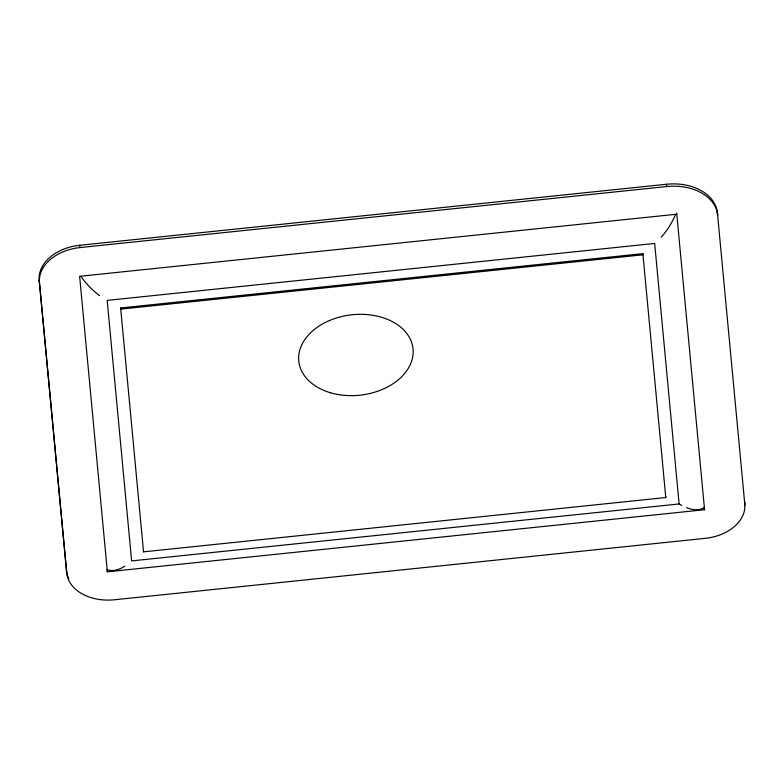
<?xml version="1.0" encoding="UTF-8"?>
<svg xmlns="http://www.w3.org/2000/svg" width="784" height="784" viewBox="0 0 784 784"><rect width="100%" height="100%" fill="white"/><g stroke="black" fill="none" stroke-linecap="round" stroke-linejoin="round"><path stroke-width="1.18" d="M66.709 572.771L39.2 280.251A43.492 30.596 -6.5 0 1 79.605 245.294L666.459 184.26A48.049 33.8 -6.5 0 1 717.409 212.944L717.674 215.237A48.049 33.8 -6.5 0 0 666.723 186.553L79.86 247.587A43.492 30.596 -6.5 0 0 39.465 282.544L66.709 572.771A45.207 31.801 -6.5 0 0 114.64 599.76L705.355 538.324A42.463 29.861 -6.5 0 0 744.8 504.2L717.409 212.944M676.827 214.199L79.625 276.301L107.369 571.82L704.571 509.718L676.68 213.121M120.628 307.965L642.87 253.653L642.998 254.8L120.756 309.112L120.628 307.965L143.541 551.848L665.783 497.536L642.87 253.653M679.111 503.965L131.624 560.903L107.173 300.39L654.66 243.452L679.111 503.965L681.806 505.484M744.8 504.2L744.535 501.907A42.463 29.861 -6.5 0 1 744.535 505.827M704.571 509.718L704.306 507.424A42.532 21.08 49.1 0 1 686.588 507.679M666.459 184.26L666.723 186.553M665.655 496.39L665.783 497.536M143.413 550.701L143.541 551.848M79.605 245.294L79.86 247.587M107.369 571.82L107.104 569.527A42.532 21.668 -60.6 0 0 124.97 566.087M39.2 280.251L39.465 282.544M99.578 295.627A42.532 21.08 49.1 0 1 81.203 276.742M68.747 578.514A45.207 31.801 -6.5 0 1 67.218 574.574M66.954 573.565A45.207 31.801 -6.5 0 1 66.444 570.487M675.338 214.953A42.532 21.668 -60.6 0 1 661.196 237.219M330.623 392.804A57.448 40.405 -6.5 0 0 413.05 349.037A57.448 40.405 -6.5 0 0 324.076 323.106A57.448 40.405 -6.5 0 0 330.623 392.804"/></g></svg>
